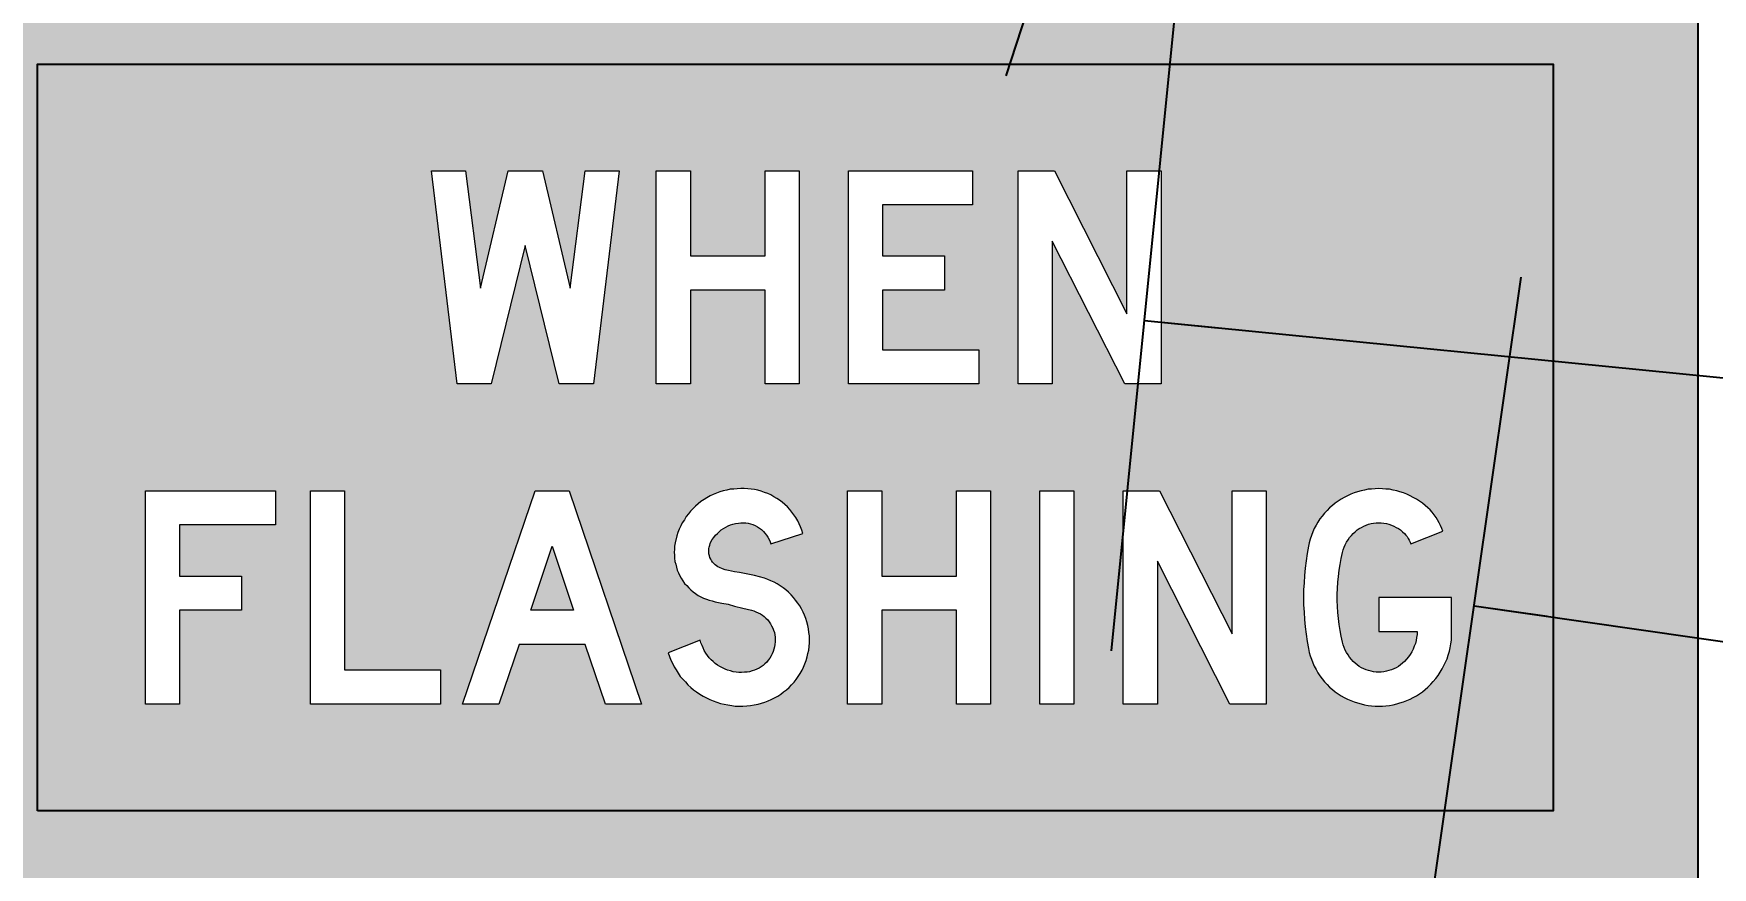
# Model space of a CAD drawing. Extents: x 0 to 1025, y -1312 to 297.
# Drawn here: x 217.8 to 286, y 148.9 to 182.8 of the extents above; entities that cross this region are included whole.
import ezdxf

# ---------------------------------------------------------------- set-up
doc = ezdxf.new("R2010")
doc.units = 0
doc.header["$LTSCALE"] = 6
doc.header["$MEASUREMENT"] = 0
doc.header["$PDSIZE"] = 1
doc.linetypes.add('CENTERX2', pattern=[101.6, 63.5, -12.7, 12.7, -12.7])
doc.layers.get('0').update_dxf_attribs({"linetype": 'CONTINUOUS'})
doc.layers.get('DEFPOINTS').update_dxf_attribs({"linetype": 'CONTINUOUS'})
for name, color, linetype in [('L25', 1, 'CONTINUOUS'), ('RED', 10, 'CONTINUOUS'), ('T25', 1, 'CONTINUOUS'), ('TBLK25', 1, 'CONTINUOUS')]:
    doc.layers.add(name, color=color, linetype=linetype)
doc.layers.add('yellow', color=7, linetype='CONTINUOUS', true_color=0xfcd900)
doc.styles.add('ISO', font='iso3098b.shx')
doc.dimstyles.new('SIGNSDIM', dxfattribs={"dimtxt": 2.5, "dimasz": 0.2, "dimexe": 1, "dimexo": 1.5, "dimgap": 1, "dimtad": 1, "dimtoh": 1, "dimdec": 4, "dimlfac": 15, "dimrnd": 1, "dimdsep": 46, "dimtxsty": 'ISO', "dimblk": 'SGNDIM', "dimcen": 2.5, "dimse2": 1, "dimadec": 0, "dimazin": 0, "dimtfac": 1, "dimtdec": 4, "dimtix": 1, "dimtmove": 0, "dimatfit": 3, "dimldrblk": 'SGNDIM', "dimfxl": 1, "dimtolj": 1, "dimtzin": 0, "dimarcsym": 0})

# ---------------------------------------------------------------- blocks, each defined once
blk = doc.blocks.new('SGNDIM')
for p, q in [((0, 4.5), (0, -4.5)), ((0, 0), (-1, 0))]:
    blk.add_line(p, q)
blk = doc.blocks.new('*D26')
at = {"layer": 'DEFPOINTS', "color": 0, "transparency": 16777216}
for p in [(282.647, 181.175), (202.722, 135.553), (211.87, 135.553)]:
    blk.add_point(p, dxfattribs=at)
at = {"layer": 'T25', "color": 0, "lineweight": -2, "transparency": 16777216}
for p, q in [((202.722, 180.975), (202.722, 135.753)), ((210.37, 135.553), (201.722, 135.553))]:
    blk.add_line(p, q, dxfattribs=at)
at = {"layer": 'T25', "color": 0, "lineweight": -2, "transparency": 16777216, "xscale": 0.2, "yscale": 0.2, "zscale": 0.2}
for p, rotation in [((202.722, 181.175), 90), ((202.722, 135.553), 270)]:
    blk.add_blockref('SGNDIM', p, dxfattribs=dict(at, rotation=rotation))
at = {"layer": 'T25', "color": 0, "transparency": 16777216, "insert": (200.472, 158.364), "char_height": 2.5, "attachment_point": 5, "rotation": 90, "style": 'ISO'}
blk.add_mtext('\\A1;684', dxfattribs=at)
blk = doc.blocks.new('*D27')
at = {"layer": 'DEFPOINTS', "color": 0, "transparency": 16777216}
for p in [(249.227, 202.85), (202.722, 181.175), (249.227, 181.175)]:
    blk.add_point(p, dxfattribs=at)
at = {"layer": 'T25', "color": 0, "lineweight": -2, "transparency": 16777216}
blk.add_line((202.722, 202.65), (202.722, 181.375), dxfattribs=at)
at = {"layer": 'T25', "color": 0, "lineweight": -2, "transparency": 16777216, "xscale": 0.2, "yscale": 0.2, "zscale": 0.2}
for p, rotation in [((202.722, 202.85), 90), ((202.722, 181.175), 270)]:
    blk.add_blockref('SGNDIM', p, dxfattribs=dict(at, rotation=rotation))
at = {"layer": 'T25', "color": 0, "transparency": 16777216, "insert": (200.472, 192.013), "char_height": 2.5, "attachment_point": 5, "rotation": 90, "style": 'ISO'}
blk.add_mtext('\\A1;325', dxfattribs=at)
blk = doc.blocks.new('*D68')
at = {"layer": 'DEFPOINTS', "color": 0, "transparency": 16777216}
for p in [(222.706, 153.157), (274.735, 153.157), (274.735, 125.685)]:
    blk.add_point(p, dxfattribs=at)
at = {"layer": 'T25', "color": 0, "lineweight": -2, "transparency": 16777216}
blk.add_line((222.906, 125.685), (274.535, 125.685), dxfattribs=at)
at = {"layer": 'T25', "color": 0, "lineweight": -2, "transparency": 16777216, "xscale": 0.2, "yscale": 0.2, "zscale": 0.2, "rotation": 180}
blk.add_blockref('SGNDIM', (222.706, 125.685), dxfattribs=at)
at = {"layer": 'T25', "color": 0, "lineweight": -2, "transparency": 16777216, "xscale": 0.2, "yscale": 0.2, "zscale": 0.2}
blk.add_blockref('SGNDIM', (274.735, 125.685), dxfattribs=at)
at = {"layer": 'T25', "color": 0, "transparency": 16777216, "insert": (248.721, 127.935), "char_height": 2.5, "attachment_point": 5, "style": 'ISO'}
blk.add_mtext('\\A1;780', dxfattribs=at)

msp = doc.modelspace()

# ---------------------------------------------------------------- hatches: boundary and pattern name
at = {"layer": 'RED'}
h = msp.add_hatch(color=256, dxfattribs=at)
h.paths.add_polyline_path([(217.9394828, 151.2020541), (217.9394828, 181.5625992), (279.5015666, 181.5625992), (279.5015666, 151.2020541)])
h.paths.add_polyline_path([(257.7718481, 177.2253989), (259.2472738, 177.2253989), (262.1877348, 171.4172092), (262.1877348, 177.2253989), (263.5800379, 177.2253989), (263.5800379, 168.5598707), (262.1046122, 168.5598707), (259.1537609, 174.3680605), (259.1537609, 168.5598707), (257.7718481, 168.5598707)], flags=16)
h.paths.add_polyline_path([(250.8830649, 177.2253989), (255.9119806, 177.2253989), (255.9119806, 175.8434862), (252.2649777, 175.8434862), (252.2649777, 173.7654218), (254.7794355, 173.7654218), (254.7794355, 172.3731187), (252.2649777, 172.3731187), (252.2649777, 169.9417835), (256.1717386, 169.9417835), (256.1717386, 168.5598707), (250.8830649, 168.5598707)], flags=16)
h.paths.add_polyline_path([(243.0695431, 177.2253989), (244.4618462, 177.2253989), (244.4618462, 173.7654218), (247.4958201, 173.7654218), (247.4958201, 177.2253989), (248.8777329, 177.2253989), (248.8777329, 168.5598707), (247.4958201, 168.5598707), (247.4958201, 172.3731187), (244.4618462, 172.3731187), (244.4618462, 168.5598707), (243.0695431, 168.5598707)], flags=16)
h.paths.add_polyline_path([(233.9364504, 177.2253989), (235.3183632, 177.2253989), (235.9313922, 172.4562413), (237.0535469, 177.2253989), (238.44585, 177.2253989), (239.5680047, 172.4562413), (240.1810337, 177.2253989), (241.5629465, 177.2253989), (240.5239143, 168.5598707), (239.1316112, 168.5598707), (237.7496984, 174.191425), (236.3573953, 168.5598707), (234.9754826, 168.5598707)], flags=16)
h.paths.add_polyline_path([(262.0422703, 164.2167163), (263.517696, 164.2167163), (266.4685473, 158.4085265), (266.4685473, 164.2167163), (267.8504601, 164.2167163), (267.8504601, 155.5407978), (266.3750344, 155.5407978), (263.4345734, 161.3593779), (263.4345734, 155.5407978), (262.0422703, 155.5407978)], flags=16)
h.paths.add_polyline_path([(258.6550255, 164.2167163), (260.0369382, 164.2167163), (260.0369382, 155.5407978), (258.6550255, 155.5407978)], flags=16)
h.paths.add_polyline_path([(250.8415036, 164.2167163), (252.2338067, 164.2167163), (252.2338067, 160.7463489), (255.2677806, 160.7463489), (255.2677806, 164.2167163), (256.6496934, 164.2167163), (256.6496934, 155.5407978), (255.2677806, 155.5407978), (255.2677806, 159.3644361), (252.2338067, 159.3644361), (252.2338067, 155.5407978), (250.8415036, 155.5407978)], flags=16)
h.paths.add_polyline_path([(246.5087395, 164.3102292), (246.363275, 164.2998389), (246.2178105, 164.2894485), (246.072346, 164.2790582), (245.9372718, 164.2478873), (245.7918073, 164.2167163), (245.6567332, 164.175155), (245.521659, 164.1232034), (245.3865848, 164.0712518), (245.2619009, 164.0089099), (245.1268268, 163.9361776), (245.0125332, 163.8634454), (244.8878494, 163.7803228), (244.7735558, 163.6868099), (244.6696526, 163.593297), (244.5657494, 163.4997841), (244.4618462, 163.3854906), (244.3787236, 163.2815874), (244.2852107, 163.1672938), (244.2124785, 163.04261), (244.1293559, 162.9179261), (244.067014, 162.7932422), (244.004672, 162.6581681), (243.9527204, 162.5230939), (243.9111591, 162.3880197), (243.8384269, 162.107481), (243.8176462, 161.9620165), (243.8072559, 161.8373327), (243.7968656, 161.7230391), (243.8072559, 161.5983553), (243.8176462, 161.4736714), (243.8280366, 161.3489875), (243.8592075, 161.234694), (243.8903785, 161.1100101), (243.9215495, 160.9957166), (243.9735011, 160.8814231), (244.0254527, 160.7671295), (244.0877946, 160.6632263), (244.1501365, 160.5593231), (244.2228688, 160.4554199), (244.3059914, 160.361907), (244.3891139, 160.2683941), (244.4722365, 160.1852715), (244.5657494, 160.1125393), (244.6696526, 160.039807), (244.7735558, 159.9670748), (244.877459, 159.9047328), (244.9917526, 159.8527812), (245.1060461, 159.8112199), (245.2203397, 159.7696587), (245.3450235, 159.7384877), (245.4697074, 159.7073167), (245.7294654, 159.6553651), (245.9892235, 159.6034135), (246.2489815, 159.5306813), (246.5918621, 159.4475587), (246.945133, 159.3644361), (247.0386459, 159.3332651), (247.1217685, 159.3020942), (247.2152814, 159.2605329), (247.298404, 159.2189716), (247.3815265, 159.16702), (247.4542588, 159.1046781), (247.5269911, 159.0423361), (247.5997233, 158.9696039), (247.6516749, 158.8968716), (247.7140168, 158.8137491), (247.7555781, 158.7306265), (247.8075297, 158.6371136), (247.8387007, 158.553991), (247.8698717, 158.4604781), (247.8906523, 158.3565749), (247.9010426, 158.263062), (247.9010426, 158.1695491), (247.9010426, 158.0760362), (247.8906523, 157.972133), (247.880262, 157.8786201), (247.849091, 157.7747169), (247.8179201, 157.681204), (247.7763588, 157.5876911), (247.7347975, 157.5045685), (247.6828459, 157.4110557), (247.6205039, 157.3279331), (247.558162, 157.2552008), (247.4854298, 157.1824686), (247.4126975, 157.1201266), (247.3295749, 157.0577847), (247.2464524, 157.0058331), (247.1529395, 156.9642718), (247.0594266, 156.9227105), (246.9659137, 156.8915396), (246.8620105, 156.8603686), (246.7684976, 156.8499783), (246.654204, 156.839588), (246.5399105, 156.8291976), (246.425617, 156.8291976), (246.3113234, 156.8499783), (246.1970299, 156.8603686), (246.0827364, 156.8915396), (245.9684428, 156.9227105), (245.8645396, 156.9642718), (245.7606364, 157.0162234), (245.6567332, 157.068175), (245.5632203, 157.130517), (245.4697074, 157.1928589), (245.3865848, 157.2759815), (245.3034622, 157.3487137), (245.2203397, 157.4318363), (245.1476074, 157.5253492), (245.0852655, 157.6188621), (245.0229235, 157.7227653), (244.9709719, 157.8266685), (244.9294107, 157.9305717), (244.8878494, 158.0344749), (244.8566784, 158.1487685), (243.5578882, 157.6292524), (243.6098398, 157.4837879), (243.6617914, 157.3383234), (243.7241333, 157.2032492), (243.7968656, 157.0577847), (243.8799882, 156.9331009), (243.9631107, 156.7980267), (244.0462333, 156.6733428), (244.1501365, 156.5590493), (244.2540398, 156.4447557), (244.357943, 156.3304622), (244.4722365, 156.226559), (244.58653, 156.1226558), (244.7112139, 156.0395332), (244.8358978, 155.9460203), (244.9709719, 155.8732881), (245.1060461, 155.8005558), (245.2411203, 155.7278236), (245.3865848, 155.6758719), (245.5320493, 155.6239203), (245.6775138, 155.5719687), (245.8229783, 155.5407978), (245.9788331, 155.5096268), (246.134688, 155.4888462), (246.2801525, 155.4680655), (246.4360073, 155.4680655), (246.5918621, 155.4680655), (246.7477169, 155.4784558), (246.8931814, 155.4888462), (247.0490363, 155.5096268), (247.2048911, 155.5407978), (247.3399653, 155.5823591), (247.4854298, 155.6239203), (247.6205039, 155.6758719), (247.7451878, 155.7278236), (247.880262, 155.8005558), (248.0049458, 155.8732881), (248.1296297, 155.9460203), (248.2439232, 156.0395332), (248.3582168, 156.1226558), (248.4725103, 156.226559), (248.5660232, 156.3304622), (248.6699264, 156.4343654), (248.753049, 156.548659), (248.8361716, 156.6629525), (248.9192941, 156.7876364), (248.9920264, 156.9227105), (249.0543683, 157.0473944), (249.1063199, 157.1824686), (249.1582715, 157.3175428), (249.1998328, 157.4630073), (249.2310038, 157.5980814), (249.2621748, 157.7435459), (249.2829554, 157.8890104), (249.2933457, 158.0344749), (249.2933457, 158.1695491), (249.2933457, 158.3150136), (249.2725651, 158.4604781), (249.2517844, 158.6059426), (249.2310038, 158.7410168), (249.1894425, 158.8864813), (249.1478812, 159.0215555), (249.0959296, 159.1566297), (249.0335877, 159.2813135), (248.9712458, 159.4163877), (248.8985135, 159.5410716), (248.8257813, 159.6553651), (248.7322684, 159.7696587), (248.6491458, 159.8839522), (248.5452426, 159.9878554), (248.4413394, 160.0917586), (248.3374361, 160.1852715), (248.2231426, 160.2683941), (248.1088491, 160.3515167), (247.9841652, 160.4346392), (247.8594813, 160.4969812), (247.7244072, 160.5593231), (247.5997233, 160.6112747), (247.4646491, 160.6632263), (247.267233, 160.7255682), (247.0594266, 160.7775198), (246.8620105, 160.8190811), (246.654204, 160.8606424), (246.4567879, 160.8918134), (246.2489815, 160.9229844), (246.1242976, 160.943765), (245.9996138, 160.974936), (245.8749299, 161.0061069), (245.7606364, 161.0476682), (245.6359525, 161.0996198), (245.5736106, 161.1307908), (245.5112687, 161.1723521), (245.4593171, 161.2139134), (245.4073654, 161.265865), (245.3554138, 161.3178166), (245.3138526, 161.3801585), (245.2826816, 161.4425004), (245.2515106, 161.5048424), (245.23073, 161.5775746), (245.2099493, 161.6503069), (245.2099493, 161.7230391), (245.199559, 161.7957714), (245.2099493, 161.8685036), (245.2203397, 161.9308455), (245.2411203, 162.0035778), (245.2619009, 162.07631), (245.2930719, 162.138652), (245.3450235, 162.2321649), (245.4073654, 162.3152874), (245.4800977, 162.4088003), (245.5528299, 162.4815326), (245.6255622, 162.5542648), (245.7086848, 162.6269971), (245.8021977, 162.689339), (245.8957106, 162.7412906), (245.9892235, 162.7932422), (246.0827364, 162.8348035), (246.1866396, 162.8659745), (246.2905428, 162.8867551), (246.4048363, 162.9075358), (246.5087395, 162.9179261), (246.6126428, 162.9179261), (246.7061556, 162.9179261), (246.8100589, 162.8971455), (246.9035718, 162.8763648), (246.9970847, 162.8451938), (247.0905975, 162.8036326), (247.1841104, 162.751681), (247.267233, 162.6997293), (247.3503556, 162.6373874), (247.4230878, 162.5646552), (247.4854298, 162.4919229), (247.5477717, 162.4191907), (247.5997233, 162.3256778), (247.6516749, 162.2425552), (247.6932362, 162.1490423), (247.7244072, 162.0555294), (249.0231974, 162.4815326), (248.9816361, 162.6166068), (248.9296845, 162.751681), (248.8777329, 162.8763648), (248.8153909, 163.0010487), (248.7426587, 163.1257325), (248.6595361, 163.2400261), (248.5764135, 163.3543196), (248.493291, 163.4582228), (248.3997781, 163.562126), (248.2958748, 163.6556389), (248.1919716, 163.7491518), (248.0776781, 163.8322744), (247.9633846, 163.9050066), (247.849091, 163.9777389), (247.7244072, 164.0504711), (247.5997233, 164.1024228), (247.4646491, 164.1543744), (247.3295749, 164.206326), (247.1945008, 164.2374969), (247.0594266, 164.2686679), (246.9243524, 164.2894485), (246.7892782, 164.2998389), (246.6438137, 164.3102292)], flags=16)
h.paths.add_polyline_path([(235.2040696, 155.5407978), (238.1445307, 164.2167163), (239.5368337, 164.2167163), (242.4772948, 155.5407978), (241.0122594, 155.5407978), (240.1810337, 157.972133), (237.5003307, 157.972133), (236.669105, 155.5407978)], flags=16)
h.paths.add_polyline_path([(239.7030789, 159.3644361), (237.9782855, 159.3644361), (238.8406822, 161.9620165)], flags=0)
h.paths.add_polyline_path([(229.0218283, 164.2167163), (230.4037411, 164.2167163), (230.4037411, 156.9331009), (234.310502, 156.9331009), (234.310502, 155.5407978), (229.0218283, 155.5407978)], flags=16)
h.paths.add_polyline_path([(222.3200709, 164.2167163), (227.5983542, 164.2167163), (227.5983542, 162.8348035), (223.7019836, 162.8348035), (223.7019836, 160.7463489), (226.2164415, 160.7463489), (226.2164415, 159.3644361), (223.7019836, 159.3644361), (223.7019836, 155.5407978), (222.3200709, 155.5407978)], flags=16)
h.paths.add_polyline_path([(273.7209918, 162.0555294), (275.0301723, 162.5750455), (274.9782207, 162.689339), (274.9366594, 162.8036326), (274.8743175, 162.9179261), (274.8119755, 163.0322196), (274.7496336, 163.1361228), (274.6769014, 163.2400261), (274.5937788, 163.3439293), (274.5106562, 163.4374422), (274.4171433, 163.5205647), (274.3132401, 163.624468), (274.1989466, 163.7179809), (274.0742627, 163.8011034), (273.9495789, 163.8738357), (273.824895, 163.9465679), (273.7002111, 164.0193002), (273.565137, 164.0816421), (273.4300628, 164.1335937), (273.2845983, 164.175155), (273.1495241, 164.2167163), (273.0040596, 164.2478873), (272.8585951, 164.2790582), (272.7131306, 164.2894485), (272.5676661, 164.2998389), (272.4222016, 164.3102292), (272.2767371, 164.2998389), (272.1312726, 164.2894485), (271.9858081, 164.2790582), (271.8403436, 164.2478873), (271.7052694, 164.2167163), (271.5598049, 164.175155), (271.4247307, 164.1335937), (271.2896565, 164.0816421), (271.1545823, 164.0193002), (271.0195082, 163.9465679), (270.8948243, 163.8738357), (270.7701404, 163.8011034), (270.6558469, 163.7179809), (270.5415534, 163.624468), (270.4272598, 163.5205647), (270.3233566, 163.4166615), (270.2194534, 163.3127583), (270.1259405, 163.1880745), (270.0324276, 163.0737809), (269.949305, 162.9387067), (269.8765728, 162.8140229), (269.8038405, 162.6789487), (269.7414986, 162.5438745), (269.689547, 162.39841), (269.6375954, 162.2529455), (269.5960341, 162.107481), (269.5648631, 161.9620165), (269.5129115, 161.6710875), (269.4713502, 161.3697682), (269.429789, 161.0788392), (269.398618, 160.7775198), (269.3882277, 160.4762005), (269.367447, 160.1852715), (269.367447, 159.8839522), (269.367447, 159.5826329), (269.3882277, 159.2813135), (269.398618, 158.9903845), (269.429789, 158.6890652), (269.4713502, 158.3877459), (269.5129115, 158.0968169), (269.5648631, 157.8058879), (269.5960341, 157.650033), (269.6375954, 157.5045685), (269.689547, 157.3694944), (269.7414986, 157.2240299), (269.8038405, 157.0889557), (269.8765728, 156.9538815), (269.949305, 156.8188073), (270.0324276, 156.6941235), (270.1259405, 156.5694396), (270.2194534, 156.4551461), (270.3233566, 156.3408525), (270.4272598, 156.2369493), (270.5415534, 156.1434364), (270.6558469, 156.0499235), (270.7701404, 155.966801), (270.8948243, 155.8836784), (271.0195082, 155.8109461), (271.1545823, 155.7486042), (271.2896565, 155.6862623), (271.4247307, 155.6343107), (271.5598049, 155.5927494), (271.7052694, 155.5511881), (271.8403436, 155.5200171), (271.9858081, 155.4888462), (272.1312726, 155.4784558), (272.2767371, 155.4576752), (272.4222016, 155.4576752), (272.5676661, 155.4576752), (272.7131306, 155.4784558), (272.8585951, 155.4888462), (273.0040596, 155.5200171), (273.1495241, 155.5511881), (273.2845983, 155.5927494), (273.4300628, 155.6343107), (273.565137, 155.6862623), (273.7002111, 155.7486042), (273.824895, 155.8109461), (273.9495789, 155.8836784), (274.0742627, 155.966801), (274.1989466, 156.0499235), (274.3132401, 156.1434364), (274.4171433, 156.2369493), (274.5314369, 156.3512429), (274.6353401, 156.4655364), (274.7392433, 156.5798299), (274.8327562, 156.7045138), (274.9158788, 156.839588), (274.9990013, 156.9746621), (275.0717336, 157.1097363), (275.1340755, 157.2448105), (275.1964174, 157.390275), (275.2483691, 157.5357395), (275.2899303, 157.6915943), (275.3211013, 157.8370588), (275.3522723, 157.9929137), (275.3730529, 158.1487685), (275.3730529, 159.8839522), (272.4222016, 159.8839522), (272.4222016, 158.4916491), (273.9807498, 158.4916491), (273.9807498, 158.3773556), (273.9599692, 158.2526717), (273.9391885, 158.1279878), (273.9080176, 158.0136943), (273.8664563, 157.8994008), (273.8145047, 157.7851072), (273.7625531, 157.6708137), (273.7002111, 157.5669105), (273.6274789, 157.4630073), (273.5443563, 157.3694944), (273.4612337, 157.2759815), (273.3885015, 157.2136395), (273.3053789, 157.1409073), (273.2222563, 157.0785654), (273.1287434, 157.0266138), (273.0352306, 156.9850525), (272.9417177, 156.9434912), (272.8378144, 156.9123202), (272.7339112, 156.8811493), (272.630008, 156.8603686), (272.5261048, 156.8499783), (272.4222016, 156.8499783), (272.3182984, 156.8499783), (272.2143951, 156.8603686), (272.1104919, 156.8811493), (272.0065887, 156.9123202), (271.9130758, 156.9434912), (271.8091726, 156.9850525), (271.7156597, 157.0266138), (271.6325371, 157.0785654), (271.5390242, 157.1409073), (271.466292, 157.2136395), (271.3831694, 157.2759815), (271.3104372, 157.359104), (271.2377049, 157.4526169), (271.175363, 157.5461298), (271.1130211, 157.6396427), (271.0610695, 157.7435459), (271.0195082, 157.8474492), (270.9779469, 157.9513524), (270.9467759, 158.0656459), (270.8948243, 158.3046233), (270.853263, 158.5436007), (270.8117017, 158.7825781), (270.7805308, 159.0215555), (270.7597501, 159.2709232), (270.7493598, 159.5202909), (270.7389695, 159.7592683), (270.7389695, 160.0086361), (270.7493598, 160.2476134), (270.7597501, 160.4969812), (270.7805308, 160.7359586), (270.8117017, 160.9853263), (270.853263, 161.2243037), (270.8948243, 161.4632811), (270.9467759, 161.7022585), (270.9779469, 161.816552), (271.0195082, 161.9204552), (271.0610695, 162.0243584), (271.1130211, 162.1282617), (271.175363, 162.2217745), (271.2377049, 162.3152874), (271.3104372, 162.39841), (271.3831694, 162.4815326), (271.466292, 162.5542648), (271.5390242, 162.6269971), (271.6325371, 162.6789487), (271.7156597, 162.7309003), (271.8091726, 162.7828519), (271.9130758, 162.8244132), (272.0065887, 162.8555842), (272.1104919, 162.8867551), (272.2143951, 162.9075358), (272.3182984, 162.9179261), (272.4222016, 162.9179261), (272.5261048, 162.9179261), (272.630008, 162.9075358), (272.7339112, 162.8867551), (272.8378144, 162.8555842), (272.9417177, 162.8244132), (273.0352306, 162.7828519), (273.1287434, 162.7309003), (273.2222563, 162.6789487), (273.3053789, 162.6269971), (273.3885015, 162.5542648), (273.4612337, 162.4815326), (273.5235757, 162.4191907), (273.5755273, 162.3568487), (273.6170886, 162.2841165), (273.6586499, 162.2113842), (273.7002111, 162.1282617)], flags=16)
at = {"layer": 'TBLK25', "linetype": 'CENTERX2'}
h = msp.add_hatch(color=256, dxfattribs=at)
h.paths.add_polyline_path([(223.6534986, 170.2256552), (223.5907744, 170.2256552)], flags=0)
edge = h.paths.add_edge_path(flags=16)
edge.add_line((222.9635319, 169.0966186), (222.9635319, 170.2256552))
edge.add_line((222.9635319, 170.2256552), (223.6534986, 170.2256552))
edge.add_line((223.9671199, 170.0374824), (223.6534986, 170.2256552))
edge.add_line((223.9671199, 170.0374824), (224.0298442, 169.6611369))
edge.add_line((224.0298442, 169.6611369), (223.9671199, 169.3475156))
edge.add_line((223.9671199, 169.3475156), (223.6534986, 169.0966186))
edge.add_line((223.6534986, 169.0966186), (222.9635319, 169.0966186))
h.paths.add_polyline_path([(223.5907744, 170.7901734), (223.6534986, 170.7901734)], flags=16)
edge = h.paths.add_edge_path()
edge.add_line((222.9635319, 166.7758212), (222.3990136, 166.7758212))
edge.add_line((222.3990136, 166.7758212), (222.3990136, 170.7901734))
edge.add_line((222.3990136, 170.7901734), (223.6534986, 170.7901734))
edge.add_line((223.9671199, 170.7274492), (223.6534986, 170.7901734))
edge.add_line((223.9671199, 170.7274492), (224.2807412, 170.6020007))
edge.add_line((224.2807412, 170.6020007), (224.4689139, 170.3511037))
edge.add_line((224.4689139, 170.3511037), (224.5943624, 169.9120339))
edge.add_line((224.5943624, 169.9120339), (224.5943624, 169.4729641))
edge.add_line((224.5943624, 169.4729641), (224.4689139, 169.0338944))
edge.add_line((224.4689139, 169.0338944), (224.2807412, 168.7829973))
edge.add_line((224.2807412, 168.7829973), (223.9671199, 168.5948246))
edge.add_line((223.9671199, 168.5948246), (223.6534986, 168.5321003))
edge.add_line((223.6534986, 168.5321003), (222.9635319, 168.5321003))
edge.add_line((222.9635319, 168.5321003), (222.9635319, 166.7758212))
at = {"layer": 'yellow'}
h = msp.add_hatch(color=256, dxfattribs=at)
edge = h.paths.add_edge_path()
edge.add_line((212.0547747, 142.2192892), (212.0547747, 248.8572815))
edge.add_arc((218.7214414, 248.8572815), 6.6666667, 90, 180, ccw=False)
edge.add_line((218.7214414, 255.5239482), (278.719608, 255.5239482))
edge.add_arc((278.719608, 248.8572815), 6.6666667, 0, 90, ccw=False)
edge.add_line((285.3862747, 248.8572815), (285.3862747, 142.2192892))
edge.add_arc((278.719608, 142.2192892), 6.6666667, 270, 360, ccw=False)
edge.add_line((278.719608, 135.5526226), (218.7214414, 135.5526226))
edge.add_arc((218.7214414, 142.2192892), 6.6666667, 180, 270, ccw=False)
edge = h.paths.add_edge_path(flags=16)
edge.add_arc((218.7461327, 248.9084877), 5.3333333, 90, 180)
edge.add_line((213.4127994, 248.9084877), (213.4127994, 233.5751544))
edge.add_arc((218.7461327, 233.5751544), 5.3333333, 180, 270)
edge.add_line((218.7461327, 228.241821), (234.7461327, 228.241821))
edge.add_arc((234.7461327, 233.5751544), 5.3333333, 270, 360)
edge.add_line((240.0794661, 233.5751544), (240.0794661, 248.9084877))
edge.add_arc((234.7461327, 248.9084877), 5.3333333, 0, 90)
edge.add_line((234.7461327, 254.241821), (218.7461327, 254.241821))
edge = h.paths.add_edge_path(flags=16)
edge.add_arc((262.7067687, 248.8325902), 5.3333333, 90, 180)
edge.add_line((257.3734353, 248.8325902), (257.3734353, 233.4992569))
edge.add_arc((262.7067687, 233.4992569), 5.3333333, 180, 270)
edge.add_line((262.7067687, 228.1659235), (278.7067687, 228.1659235))
edge.add_arc((278.7067687, 233.4992569), 5.3333333, 270, 360)
edge.add_line((284.040102, 233.4992569), (284.040102, 248.8325902))
edge.add_arc((278.7067687, 248.8325902), 5.3333333, 360, 450)
edge.add_line((278.7067687, 254.1659235), (262.7067687, 254.1659235))
edge = h.paths.add_edge_path(flags=16)
edge.add_arc((272.6286761, 209.5403322), 2.1066971, 315.000000009, 405.000000012)
edge.add_line((274.118336, 211.029992), (250.2101845, 234.9381435))
edge.add_arc((248.7205247, 233.4484837), 2.1066971, 44.999999965, 134.999999965)
edge.add_line((247.2308649, 234.9381435), (223.3227134, 211.0299921))
edge.add_arc((224.8123732, 209.5403323), 2.1066971, 134.999999965, 225.000000002)
edge.add_line((223.3227134, 208.0506725), (247.2308649, 184.142521))
edge.add_arc((248.7205247, 185.6321808), 2.1066971, 224.999999972, 315.000000002)
edge.add_line((250.2101845, 184.142521), (274.118336, 208.0506724))
h.paths.add_polyline_path([(217.9394828, 151.2020541), (217.9394828, 181.5625992), (279.5015666, 181.5625992), (279.5015666, 151.2020541)], flags=16)
h.paths.add_polyline_path([(241.1168936, 146.8887467), (241.1168936, 145.8217251), (242.6467198, 145.8217251), (242.6467198, 140.2337883), (243.7094563, 140.2337883), (243.7094563, 145.8217251), (245.2392825, 145.8217251), (245.2392825, 146.8887467)], flags=16)
h.paths.add_polyline_path([(235.7303625, 146.8887467), (236.8616626, 146.8887467), (237.8601206, 144.823267), (238.8585786, 146.8887467), (239.9855935, 146.8887467), (238.3914888, 143.691967), (240.1227208, 140.2337883), (238.9914207, 140.2337883), (237.8601206, 142.5649521), (236.7288205, 140.2337883), (235.5975204, 140.2337883), (237.3287524, 143.691967)], flags=16)
h.paths.add_polyline_path([(230.2666973, 146.8887467), (234.1234021, 146.8887467), (234.1234021, 145.8217251), (231.333719, 145.8217251), (231.333719, 144.2276204), (233.2620714, 144.2276204), (233.2620714, 143.1605987), (231.333719, 143.1605987), (231.333719, 141.30081), (234.3248078, 141.30081), (234.3248078, 140.2337883), (230.2666973, 140.2337883)], flags=16)
h.paths.add_polyline_path([(223.5131787, 146.8887467), (224.6401935, 146.8887467), (226.9027937, 142.4278248), (226.9027937, 146.8887467), (227.9655301, 146.8887467), (227.9655301, 140.2337883), (226.83423, 140.2337883), (224.5759151, 144.690425), (224.5759151, 140.2337883), (223.5131787, 140.2337883)], flags=16)
h.paths.add_polyline_path([(263.344369, 140.2337883), (264.3556827, 140.2337883), (264.3556827, 141.4036554), (264.887051, 142.0978623), (265.6326806, 140.2337883), (266.8025477, 140.2337883), (265.6326806, 142.8949146), (266.8025477, 144.2276204), (265.4227044, 144.2276204), (264.3556827, 143.0020453), (264.3556827, 145.5560409), (263.344369, 145.1832262)], flags=16)
h.paths.add_polyline_path([(272.9604197, 142.5778078), (272.9604197, 140.2337883), (273.9717334, 140.2337883), (273.9717334, 142.7877839), (273.9674482, 142.8392067), (273.9674482, 142.8863442), (273.963163, 142.9334817), (273.9588778, 142.9806192), (273.9503073, 143.0277567), (273.9417368, 143.0748942), (273.9331664, 143.1220317), (273.9203107, 143.1691692), (273.907455, 143.2163067), (273.8945993, 143.2634442), (273.8774584, 143.3062965), (273.8603175, 143.353434), (273.8431766, 143.3962862), (273.8217505, 143.4391385), (273.8003243, 143.4819908), (273.774613, 143.5248431), (273.7531868, 143.5676954), (273.7274755, 143.6105476), (273.6974789, 143.6491147), (273.6717675, 143.6876817), (273.6417709, 143.7262488), (273.6074891, 143.7605306), (273.5774925, 143.7990976), (273.5432107, 143.8333795), (273.5089289, 143.8676613), (273.474647, 143.8976579), (273.43608, 143.9319397), (273.4017982, 143.9619363), (273.3632311, 143.9876477), (273.3203788, 144.0176442), (273.2818118, 144.0433556), (273.2432447, 144.069067), (273.2003925, 144.0904931), (273.1575402, 144.1162045), (273.1146879, 144.1376306), (273.0675504, 144.1547715), (273.0246981, 144.1719124), (272.9775606, 144.1890534), (272.9347084, 144.2061943), (272.8875709, 144.2190499), (272.8404334, 144.2319056), (272.7932959, 144.2404761), (272.7461583, 144.2490465), (272.6990208, 144.257617), (272.6518833, 144.2661874), (272.6047458, 144.2704727), (272.5533231, 144.2704727), (272.5061856, 144.2704727), (272.4590481, 144.2704727), (272.4119106, 144.2704727), (272.3647731, 144.2661874), (272.3133504, 144.2619022), (272.2662129, 144.2533318), (272.2190754, 144.2490465), (272.1719379, 144.2361909), (272.1248003, 144.2276204), (272.0776628, 144.2147647), (272.0348106, 144.1976238), (271.9876731, 144.1847681), (271.9448208, 144.1676272), (271.8976833, 144.1462011), (271.854831, 144.1290602), (271.8119787, 144.107634), (271.7691265, 144.0819227), (271.7262742, 144.0604965), (271.6877071, 144.0347852), (271.6491401, 144.0047886), (271.6062878, 143.9790772), (271.572006, 143.9490806), (271.5334389, 143.919084), (271.4948719, 143.8848022), (271.4605901, 143.8548056), (271.4263083, 143.8205238), (271.3963117, 143.7819567), (271.3620298, 143.7476749), (271.327748, 143.786242), (271.2934662, 143.8205238), (271.2548991, 143.8548056), (271.2206173, 143.8890874), (271.1777651, 143.919084), (271.139198, 143.9533658), (271.100631, 143.9833624), (271.0577787, 144.0090738), (271.0149264, 144.0390704), (270.9720741, 144.0647818), (270.9249366, 144.0904931), (270.8820843, 144.1119193), (270.8349468, 144.1333454), (270.7878093, 144.1547715), (270.7406718, 144.1719124), (270.6935343, 144.1890534), (270.6463968, 144.2061943), (270.5992593, 144.2190499), (270.5478366, 144.2319056), (270.5006991, 144.2447613), (270.4492764, 144.2533318), (270.4021389, 144.2619022), (270.3507161, 144.2661874), (270.2992934, 144.2704727), (270.2478707, 144.2747579), (270.2007332, 144.2790431), (270.1493104, 144.2790431), (270.0978877, 144.2747579), (270.046465, 144.2704727), (269.9950422, 144.2661874), (269.9479047, 144.2619022), (269.896482, 144.2533318), (269.8450593, 144.2447613), (269.7979218, 144.2319056), (269.746499, 144.2190499), (269.6993615, 144.2061943), (269.652224, 144.1890534), (269.6050865, 144.1719124), (269.557949, 144.1547715), (269.5108115, 144.1333454), (269.463674, 144.1119193), (269.4208217, 144.0904931), (269.3736842, 144.0647818), (269.330832, 144.0390704), (269.2879797, 144.013359), (269.2879797, 144.2276204), (268.276666, 144.2276204), (268.276666, 140.2337883), (269.2879797, 140.2337883), (269.2879797, 142.6292305), (269.2879797, 142.6635123), (269.2922649, 142.6935089), (269.2965501, 142.7277907), (269.3008354, 142.7577873), (269.3094058, 142.7920692), (269.3179763, 142.8220658), (269.3265467, 142.8520623), (269.3394024, 142.8820589), (269.3522581, 142.9120555), (269.369399, 142.9420521), (269.3865399, 142.9677635), (269.4036808, 142.9934749), (269.4208217, 143.0234714), (269.4422479, 143.0448976), (269.463674, 143.070609), (269.4851002, 143.0920351), (269.5108115, 143.1134612), (269.5365229, 143.1348874), (269.5622343, 143.1563135), (269.5879456, 143.1734544), (269.6179422, 143.1905953), (269.6436536, 143.203451), (269.6736502, 143.2163067), (269.7036468, 143.2291624), (269.7336434, 143.2377328), (269.7679252, 143.2505885), (269.7979218, 143.2548737), (269.8322036, 143.259159), (269.8622002, 143.2634442), (269.896482, 143.2677294), (269.9264786, 143.2677294), (269.9607604, 143.2677294), (269.9950422, 143.2634442), (270.0250388, 143.2634442), (270.0593207, 143.2548737), (270.0893172, 143.2505885), (270.1235991, 143.2420181), (270.1535957, 143.2291624), (270.1835923, 143.2205919), (270.2135888, 143.2077362), (270.2435854, 143.1905953), (270.273582, 143.1777396), (270.3035786, 143.1605987), (270.32929, 143.1391726), (270.3550014, 143.1220317), (270.3807127, 143.1006055), (270.4064241, 143.0791794), (270.4278502, 143.053468), (270.4492764, 143.0320419), (270.4707025, 143.0063305), (270.4921286, 142.9806192), (270.5092695, 142.9506226), (270.5264105, 142.9249112), (270.5435514, 142.8949146), (270.5564071, 142.864918), (270.5692627, 142.8349214), (270.5821184, 142.8049248), (270.5906889, 142.770643), (270.5992593, 142.7406464), (270.6078298, 142.7063646), (270.612115, 142.676368), (270.6164002, 142.6420862), (270.6164002, 142.6078044), (270.6206855, 142.5778078), (270.6206855, 140.2337883), (271.6277139, 140.2337883), (271.6277139, 142.6292305), (271.6319992, 142.6635123), (271.6319992, 142.6935089), (271.6362844, 142.7277907), (271.6405696, 142.7577873), (271.6491401, 142.7920692), (271.6577105, 142.8220658), (271.666281, 142.8520623), (271.6791367, 142.8820589), (271.6919924, 142.9120555), (271.7091333, 142.9420521), (271.7262742, 142.9677635), (271.7434151, 142.9934749), (271.760556, 143.0234714), (271.7819821, 143.0448976), (271.8034083, 143.070609), (271.8248344, 143.0920351), (271.8505458, 143.1134612), (271.8762571, 143.1348874), (271.9019685, 143.1563135), (271.9276799, 143.1734544), (271.9576765, 143.1905953), (271.9876731, 143.203451), (272.0133844, 143.2163067), (272.043381, 143.2291624), (272.0776628, 143.2377328), (272.1076594, 143.2505885), (272.137656, 143.2548737), (272.1719379, 143.259159), (272.2019344, 143.2634442), (272.2362163, 143.2677294), (272.2662129, 143.2677294), (272.3004947, 143.2677294), (272.3347765, 143.2634442), (272.3647731, 143.2634442), (272.3990549, 143.2548737), (272.4290515, 143.2505885), (272.4633333, 143.2420181), (272.4933299, 143.2291624), (272.5233265, 143.2205919), (272.5576083, 143.2077362), (272.5833197, 143.1905953), (272.6133163, 143.1777396), (272.6433129, 143.1605987), (272.6690243, 143.1391726), (272.6947356, 143.1220317), (272.720447, 143.1006055), (272.7461583, 143.0791794), (272.7675845, 143.053468), (272.7932959, 143.0320419), (272.8104368, 143.0063305), (272.8318629, 142.9806192), (272.8490038, 142.9506226), (272.8661447, 142.9249112), (272.8832856, 142.8949146), (272.8961413, 142.864918), (272.908997, 142.8349214), (272.9218527, 142.8049248), (272.9304231, 142.770643), (272.9389936, 142.7406464), (272.947564, 142.7063646), (272.9518493, 142.676368), (272.9561345, 142.6420862), (272.9604197, 142.6078044)], flags=16)

# ---------------------------------------------------------------- linework, layer by layer
at = {"layer": 'L25'}
msp.add_lwpolyline([(212.0547747, 142.2192892), (212.0547747, 248.8572815, -0.4142135624), (218.7214414, 255.5239482), (278.719608, 255.5239482, -0.4142135624), (285.3862747, 248.8572815), (285.3862747, 142.2192892, -0.4142135624), (278.719608, 135.5526226), (218.7214414, 135.5526226, -0.4142135624)], format="xyb", close=True, dxfattribs=at)
at = {"layer": 'RED'}
msp.add_lwpolyline([(217.9394828, 151.2020541), (217.9394828, 181.5625992), (279.5015666, 181.5625992), (279.5015666, 151.2020541)], close=True, dxfattribs=at)
at = {"layer": 'RED', "lineweight": 0}
for points in [[(233.9364504, 177.2253989), (235.3183632, 177.2253989), (235.9313922, 172.4562413), (237.0535469, 177.2253989), (238.44585, 177.2253989), (239.5680047, 172.4562413), (240.1810337, 177.2253989), (241.5629465, 177.2253989), (240.5239143, 168.5598707), (239.1316112, 168.5598707), (237.7496984, 174.191425), (236.3573953, 168.5598707), (234.9754826, 168.5598707), (233.9364504, 177.2253989)], [(243.0695431, 177.2253989), (244.4618462, 177.2253989), (244.4618462, 173.7654218), (247.4958201, 173.7654218), (247.4958201, 177.2253989), (248.8777329, 177.2253989), (248.8777329, 168.5598707), (247.4958201, 168.5598707), (247.4958201, 172.3731187), (244.4618462, 172.3731187), (244.4618462, 168.5598707), (243.0695431, 168.5598707), (243.0695431, 177.2253989)], [(250.8830649, 177.2253989), (255.9119806, 177.2253989), (255.9119806, 175.8434862), (252.2649777, 175.8434862), (252.2649777, 173.7654218), (254.7794355, 173.7654218), (254.7794355, 172.3731187), (252.2649777, 172.3731187), (252.2649777, 169.9417835), (256.1717386, 169.9417835), (256.1717386, 168.5598707), (250.8830649, 168.5598707), (250.8830649, 177.2253989)], [(257.7718481, 177.2253989), (259.2472738, 177.2253989), (262.1877348, 171.4172092), (262.1877348, 177.2253989), (263.5800379, 177.2253989), (263.5800379, 168.5598707), (262.1046122, 168.5598707), (259.1537609, 174.3680605), (259.1537609, 168.5598707), (257.7718481, 168.5598707), (257.7718481, 177.2253989)], [(222.3200709, 164.2167163), (227.5983542, 164.2167163), (227.5983542, 162.8348035), (223.7019836, 162.8348035), (223.7019836, 160.7463489), (226.2164415, 160.7463489), (226.2164415, 159.3644361), (223.7019836, 159.3644361), (223.7019836, 155.5407978), (222.3200709, 155.5407978), (222.3200709, 164.2167163)], [(229.0218283, 164.2167163), (230.4037411, 164.2167163), (230.4037411, 156.9331009), (234.310502, 156.9331009), (234.310502, 155.5407978), (229.0218283, 155.5407978), (229.0218283, 164.2167163)], [(235.2040696, 155.5407978), (238.1445307, 164.2167163), (239.5368337, 164.2167163), (242.4772948, 155.5407978), (241.0122594, 155.5407978), (240.1810337, 157.972133), (237.5003307, 157.972133), (236.669105, 155.5407978), (235.2040696, 155.5407978)], [(246.5087395, 164.3102292), (246.363275, 164.2998389), (246.2178105, 164.2894485), (246.072346, 164.2790582), (245.9372718, 164.2478873), (245.7918073, 164.2167163), (245.6567332, 164.175155), (245.521659, 164.1232034), (245.3865848, 164.0712518), (245.2619009, 164.0089099), (245.1268268, 163.9361776), (245.0125332, 163.8634454), (244.8878494, 163.7803228), (244.7735558, 163.6868099), (244.6696526, 163.593297), (244.5657494, 163.4997841), (244.4618462, 163.3854906), (244.3787236, 163.2815874), (244.2852107, 163.1672938), (244.2124785, 163.04261), (244.1293559, 162.9179261), (244.067014, 162.7932422), (244.004672, 162.6581681), (243.9527204, 162.5230939), (243.9111591, 162.3880197), (243.8384269, 162.107481), (243.8176462, 161.9620165), (243.8072559, 161.8373327), (243.7968656, 161.7230391), (243.8072559, 161.5983553), (243.8176462, 161.4736714), (243.8280366, 161.3489875), (243.8592075, 161.234694), (243.8903785, 161.1100101), (243.9215495, 160.9957166), (243.9735011, 160.8814231), (244.0254527, 160.7671295), (244.0877946, 160.6632263), (244.1501365, 160.5593231), (244.2228688, 160.4554199), (244.3059914, 160.361907), (244.3891139, 160.2683941), (244.4722365, 160.1852715), (244.5657494, 160.1125393), (244.6696526, 160.039807), (244.7735558, 159.9670748), (244.877459, 159.9047328), (244.9917526, 159.8527812), (245.1060461, 159.8112199), (245.2203397, 159.7696587), (245.3450235, 159.7384877), (245.4697074, 159.7073167), (245.7294654, 159.6553651), (245.9892235, 159.6034135), (246.2489815, 159.5306813), (246.5918621, 159.4475587), (246.945133, 159.3644361), (247.0386459, 159.3332651), (247.1217685, 159.3020942), (247.2152814, 159.2605329), (247.298404, 159.2189716), (247.3815265, 159.16702), (247.4542588, 159.1046781), (247.5269911, 159.0423361), (247.5997233, 158.9696039), (247.6516749, 158.8968716), (247.7140168, 158.8137491), (247.7555781, 158.7306265), (247.8075297, 158.6371136), (247.8387007, 158.553991), (247.8698717, 158.4604781), (247.8906523, 158.3565749), (247.9010426, 158.263062), (247.9010426, 158.1695491), (247.9010426, 158.0760362), (247.8906523, 157.972133), (247.880262, 157.8786201), (247.849091, 157.7747169), (247.8179201, 157.681204), (247.7763588, 157.5876911), (247.7347975, 157.5045685), (247.6828459, 157.4110557), (247.6205039, 157.3279331), (247.558162, 157.2552008), (247.4854298, 157.1824686), (247.4126975, 157.1201266), (247.3295749, 157.0577847), (247.2464524, 157.0058331), (247.1529395, 156.9642718), (247.0594266, 156.9227105), (246.9659137, 156.8915396), (246.8620105, 156.8603686), (246.7684976, 156.8499783), (246.654204, 156.839588), (246.5399105, 156.8291976), (246.425617, 156.8291976), (246.3113234, 156.8499783), (246.1970299, 156.8603686), (246.0827364, 156.8915396), (245.9684428, 156.9227105), (245.8645396, 156.9642718), (245.7606364, 157.0162234), (245.6567332, 157.068175), (245.5632203, 157.130517), (245.4697074, 157.1928589), (245.3865848, 157.2759815), (245.3034622, 157.3487137), (245.2203397, 157.4318363), (245.1476074, 157.5253492), (245.0852655, 157.6188621), (245.0229235, 157.7227653), (244.9709719, 157.8266685), (244.9294107, 157.9305717), (244.8878494, 158.0344749), (244.8566784, 158.1487685), (243.5578882, 157.6292524), (243.6098398, 157.4837879), (243.6617914, 157.3383234), (243.7241333, 157.2032492), (243.7968656, 157.0577847), (243.8799882, 156.9331009), (243.9631107, 156.7980267), (244.0462333, 156.6733428), (244.1501365, 156.5590493), (244.2540398, 156.4447557), (244.357943, 156.3304622), (244.4722365, 156.226559), (244.58653, 156.1226558), (244.7112139, 156.0395332), (244.8358978, 155.9460203), (244.9709719, 155.8732881), (245.1060461, 155.8005558), (245.2411203, 155.7278236), (245.3865848, 155.6758719), (245.5320493, 155.6239203), (245.6775138, 155.5719687), (245.8229783, 155.5407978), (245.9788331, 155.5096268), (246.134688, 155.4888462), (246.2801525, 155.4680655), (246.4360073, 155.4680655), (246.5918621, 155.4680655), (246.7477169, 155.4784558), (246.8931814, 155.4888462), (247.0490363, 155.5096268), (247.2048911, 155.5407978), (247.3399653, 155.5823591), (247.4854298, 155.6239203), (247.6205039, 155.6758719), (247.7451878, 155.7278236), (247.880262, 155.8005558), (248.0049458, 155.8732881), (248.1296297, 155.9460203), (248.2439232, 156.0395332), (248.3582168, 156.1226558), (248.4725103, 156.226559), (248.5660232, 156.3304622), (248.6699264, 156.4343654), (248.753049, 156.548659), (248.8361716, 156.6629525), (248.9192941, 156.7876364), (248.9920264, 156.9227105), (249.0543683, 157.0473944), (249.1063199, 157.1824686), (249.1582715, 157.3175428), (249.1998328, 157.4630073), (249.2310038, 157.5980814), (249.2621748, 157.7435459), (249.2829554, 157.8890104), (249.2933457, 158.0344749), (249.2933457, 158.1695491), (249.2933457, 158.3150136), (249.2725651, 158.4604781), (249.2517844, 158.6059426), (249.2310038, 158.7410168), (249.1894425, 158.8864813), (249.1478812, 159.0215555), (249.0959296, 159.1566297), (249.0335877, 159.2813135), (248.9712458, 159.4163877), (248.8985135, 159.5410716), (248.8257813, 159.6553651), (248.7322684, 159.7696587), (248.6491458, 159.8839522), (248.5452426, 159.9878554), (248.4413394, 160.0917586), (248.3374361, 160.1852715), (248.2231426, 160.2683941), (248.1088491, 160.3515167), (247.9841652, 160.4346392), (247.8594813, 160.4969812), (247.7244072, 160.5593231), (247.5997233, 160.6112747), (247.4646491, 160.6632263), (247.267233, 160.7255682), (247.0594266, 160.7775198), (246.8620105, 160.8190811), (246.654204, 160.8606424), (246.4567879, 160.8918134), (246.2489815, 160.9229844), (246.1242976, 160.943765), (245.9996138, 160.974936), (245.8749299, 161.0061069), (245.7606364, 161.0476682), (245.6359525, 161.0996198), (245.5736106, 161.1307908), (245.5112687, 161.1723521), (245.4593171, 161.2139134), (245.4073654, 161.265865), (245.3554138, 161.3178166), (245.3138526, 161.3801585), (245.2826816, 161.4425004), (245.2515106, 161.5048424), (245.23073, 161.5775746), (245.2099493, 161.6503069), (245.2099493, 161.7230391), (245.199559, 161.7957714), (245.2099493, 161.8685036), (245.2203397, 161.9308455), (245.2411203, 162.0035778), (245.2619009, 162.07631), (245.2930719, 162.138652), (245.3450235, 162.2321649), (245.4073654, 162.3152874), (245.4800977, 162.4088003), (245.5528299, 162.4815326), (245.6255622, 162.5542648), (245.7086848, 162.6269971), (245.8021977, 162.689339), (245.8957106, 162.7412906), (245.9892235, 162.7932422), (246.0827364, 162.8348035), (246.1866396, 162.8659745), (246.2905428, 162.8867551), (246.4048363, 162.9075358), (246.5087395, 162.9179261), (246.6126428, 162.9179261), (246.7061556, 162.9179261), (246.8100589, 162.8971455), (246.9035718, 162.8763648), (246.9970847, 162.8451938), (247.0905975, 162.8036326), (247.1841104, 162.751681), (247.267233, 162.6997293), (247.3503556, 162.6373874), (247.4230878, 162.5646552), (247.4854298, 162.4919229), (247.5477717, 162.4191907), (247.5997233, 162.3256778), (247.6516749, 162.2425552), (247.6932362, 162.1490423), (247.7244072, 162.0555294), (249.0231974, 162.4815326), (248.9816361, 162.6166068), (248.9296845, 162.751681), (248.8777329, 162.8763648), (248.8153909, 163.0010487), (248.7426587, 163.1257325), (248.6595361, 163.2400261), (248.5764135, 163.3543196), (248.493291, 163.4582228), (248.3997781, 163.562126), (248.2958748, 163.6556389), (248.1919716, 163.7491518), (248.0776781, 163.8322744), (247.9633846, 163.9050066), (247.849091, 163.9777389), (247.7244072, 164.0504711), (247.5997233, 164.1024228), (247.4646491, 164.1543744), (247.3295749, 164.206326), (247.1945008, 164.2374969), (247.0594266, 164.2686679), (246.9243524, 164.2894485), (246.7892782, 164.2998389), (246.6438137, 164.3102292)], [(250.8415036, 164.2167163), (252.2338067, 164.2167163), (252.2338067, 160.7463489), (255.2677806, 160.7463489), (255.2677806, 164.2167163), (256.6496934, 164.2167163), (256.6496934, 155.5407978), (255.2677806, 155.5407978), (255.2677806, 159.3644361), (252.2338067, 159.3644361), (252.2338067, 155.5407978), (250.8415036, 155.5407978), (250.8415036, 164.2167163)], [(258.6550255, 164.2167163), (260.0369382, 164.2167163), (260.0369382, 155.5407978), (258.6550255, 155.5407978), (258.6550255, 164.2167163)], [(262.0422703, 164.2167163), (263.517696, 164.2167163), (266.4685473, 158.4085265), (266.4685473, 164.2167163), (267.8504601, 164.2167163), (267.8504601, 155.5407978), (266.3750344, 155.5407978), (263.4345734, 161.3593779), (263.4345734, 155.5407978), (262.0422703, 155.5407978), (262.0422703, 164.2167163)], [(273.7209918, 162.0555294), (275.0301723, 162.5750455), (274.9782207, 162.689339), (274.9366594, 162.8036326), (274.8743175, 162.9179261), (274.8119755, 163.0322196), (274.7496336, 163.1361228), (274.6769014, 163.2400261), (274.5937788, 163.3439293), (274.5106562, 163.4374422), (274.4171433, 163.5205647), (274.3132401, 163.624468), (274.1989466, 163.7179809), (274.0742627, 163.8011034), (273.9495789, 163.8738357), (273.824895, 163.9465679), (273.7002111, 164.0193002), (273.565137, 164.0816421), (273.4300628, 164.1335937), (273.2845983, 164.175155), (273.1495241, 164.2167163), (273.0040596, 164.2478873), (272.8585951, 164.2790582), (272.7131306, 164.2894485), (272.5676661, 164.2998389), (272.4222016, 164.3102292), (272.2767371, 164.2998389), (272.1312726, 164.2894485), (271.9858081, 164.2790582), (271.8403436, 164.2478873), (271.7052694, 164.2167163), (271.5598049, 164.175155), (271.4247307, 164.1335937), (271.2896565, 164.0816421), (271.1545823, 164.0193002), (271.0195082, 163.9465679), (270.8948243, 163.8738357), (270.7701404, 163.8011034), (270.6558469, 163.7179809), (270.5415534, 163.624468), (270.4272598, 163.5205647), (270.3233566, 163.4166615), (270.2194534, 163.3127583), (270.1259405, 163.1880745), (270.0324276, 163.0737809), (269.949305, 162.9387067), (269.8765728, 162.8140229), (269.8038405, 162.6789487), (269.7414986, 162.5438745), (269.689547, 162.39841), (269.6375954, 162.2529455), (269.5960341, 162.107481), (269.5648631, 161.9620165), (269.5129115, 161.6710875), (269.4713502, 161.3697682), (269.429789, 161.0788392), (269.398618, 160.7775198), (269.3882277, 160.4762005), (269.367447, 160.1852715), (269.367447, 159.8839522), (269.367447, 159.5826329), (269.3882277, 159.2813135), (269.398618, 158.9903845), (269.429789, 158.6890652), (269.4713502, 158.3877459), (269.5129115, 158.0968169), (269.5648631, 157.8058879), (269.5960341, 157.650033), (269.6375954, 157.5045685), (269.689547, 157.3694944), (269.7414986, 157.2240299), (269.8038405, 157.0889557), (269.8765728, 156.9538815), (269.949305, 156.8188073), (270.0324276, 156.6941235), (270.1259405, 156.5694396), (270.2194534, 156.4551461), (270.3233566, 156.3408525), (270.4272598, 156.2369493), (270.5415534, 156.1434364), (270.6558469, 156.0499235), (270.7701404, 155.966801), (270.8948243, 155.8836784), (271.0195082, 155.8109461), (271.1545823, 155.7486042), (271.2896565, 155.6862623), (271.4247307, 155.6343107), (271.5598049, 155.5927494), (271.7052694, 155.5511881), (271.8403436, 155.5200171), (271.9858081, 155.4888462), (272.1312726, 155.4784558), (272.2767371, 155.4576752), (272.4222016, 155.4576752), (272.5676661, 155.4576752), (272.7131306, 155.4784558), (272.8585951, 155.4888462), (273.0040596, 155.5200171), (273.1495241, 155.5511881), (273.2845983, 155.5927494), (273.4300628, 155.6343107), (273.565137, 155.6862623), (273.7002111, 155.7486042), (273.824895, 155.8109461), (273.9495789, 155.8836784), (274.0742627, 155.966801), (274.1989466, 156.0499235), (274.3132401, 156.1434364), (274.4171433, 156.2369493), (274.5314369, 156.3512429), (274.6353401, 156.4655364), (274.7392433, 156.5798299), (274.8327562, 156.7045138), (274.9158788, 156.839588), (274.9990013, 156.9746621), (275.0717336, 157.1097363), (275.1340755, 157.2448105), (275.1964174, 157.390275), (275.2483691, 157.5357395), (275.2899303, 157.6915943), (275.3211013, 157.8370588), (275.3522723, 157.9929137), (275.3730529, 158.1487685), (275.3730529, 159.8839522), (272.4222016, 159.8839522), (272.4222016, 158.4916491), (273.9807498, 158.4916491), (273.9807498, 158.3773556), (273.9599692, 158.2526717), (273.9391885, 158.1279878), (273.9080176, 158.0136943), (273.8664563, 157.8994008), (273.8145047, 157.7851072), (273.7625531, 157.6708137), (273.7002111, 157.5669105), (273.6274789, 157.4630073), (273.5443563, 157.3694944), (273.4612337, 157.2759815), (273.3885015, 157.2136395), (273.3053789, 157.1409073), (273.2222563, 157.0785654), (273.1287434, 157.0266138), (273.0352306, 156.9850525), (272.9417177, 156.9434912), (272.8378144, 156.9123202), (272.7339112, 156.8811493), (272.630008, 156.8603686), (272.5261048, 156.8499783), (272.4222016, 156.8499783), (272.3182984, 156.8499783), (272.2143951, 156.8603686), (272.1104919, 156.8811493), (272.0065887, 156.9123202), (271.9130758, 156.9434912), (271.8091726, 156.9850525), (271.7156597, 157.0266138), (271.6325371, 157.0785654), (271.5390242, 157.1409073), (271.466292, 157.2136395), (271.3831694, 157.2759815), (271.3104372, 157.359104), (271.2377049, 157.4526169), (271.175363, 157.5461298), (271.1130211, 157.6396427), (271.0610695, 157.7435459), (271.0195082, 157.8474492), (270.9779469, 157.9513524), (270.9467759, 158.0656459), (270.8948243, 158.3046233), (270.853263, 158.5436007), (270.8117017, 158.7825781), (270.7805308, 159.0215555), (270.7597501, 159.2709232), (270.7493598, 159.5202909), (270.7389695, 159.7592683), (270.7389695, 160.0086361), (270.7493598, 160.2476134), (270.7597501, 160.4969812), (270.7805308, 160.7359586), (270.8117017, 160.9853263), (270.853263, 161.2243037), (270.8948243, 161.4632811), (270.9467759, 161.7022585), (270.9779469, 161.816552), (271.0195082, 161.9204552), (271.0610695, 162.0243584), (271.1130211, 162.1282617), (271.175363, 162.2217745), (271.2377049, 162.3152874), (271.3104372, 162.39841), (271.3831694, 162.4815326), (271.466292, 162.5542648), (271.5390242, 162.6269971), (271.6325371, 162.6789487), (271.7156597, 162.7309003), (271.8091726, 162.7828519), (271.9130758, 162.8244132), (272.0065887, 162.8555842), (272.1104919, 162.8867551), (272.2143951, 162.9075358), (272.3182984, 162.9179261), (272.4222016, 162.9179261), (272.5261048, 162.9179261), (272.630008, 162.9075358), (272.7339112, 162.8867551), (272.8378144, 162.8555842), (272.9417177, 162.8244132), (273.0352306, 162.7828519), (273.1287434, 162.7309003), (273.2222563, 162.6789487), (273.3053789, 162.6269971), (273.3885015, 162.5542648), (273.4612337, 162.4815326), (273.5235757, 162.4191907), (273.5755273, 162.3568487), (273.6170886, 162.2841165), (273.6586499, 162.2113842), (273.7002111, 162.1282617)], [(239.7030789, 159.3644361), (237.9782855, 159.3644361), (238.8406822, 161.9620165), (239.7030789, 159.3644361)]]:
    msp.add_lwpolyline(points, close=True, dxfattribs=at)

# ---------------------------------------------------------------- dimensions: what is measured, and where the dimension line sits
at = {"layer": 'T25'}
for base, p1, p2, override, picture, middle in [((202.7216247, 181.174699), (249.2265771, 202.8503943), (249.2265771, 181.174699), {"dimse1": 1}, '*D27', (200.4716247, 192.0125467)), ((202.7216247, 135.5526226), (282.647247, 181.174699), (211.8701871, 135.5526226), {"dimse1": 1, "dimse2": 0}, '*D26', (200.4716247, 158.3636608))]:
    dim = msp.add_linear_dim(base=base, p1=p1, p2=p2, angle=90, dimstyle='SIGNSDIM', override=override, dxfattribs=at)
    dim.commit()
    dim.dimension.update_dxf_attribs({"geometry": picture, "text_midpoint": middle})
dim = msp.add_linear_dim(base=(274.7353733, 125.6852043), p1=(222.7056761, 153.1566832), p2=(274.7353733, 153.1566832), dimstyle='SIGNSDIM', override={"dimse1": 1}, dxfattribs=at)
dim.commit()
dim.dimension.update_dxf_attribs({"geometry": '*D68', "text_midpoint": (248.7205247, 127.9352043)})

# ---------------------------------------------------------------- leaders
at = {"layer": 'L25'}
for points in [[(264.1399212, 203.569435), (303.3720285, 180.3111806)], [(261.4542657, 193.9226544), (303.3720285, 180.3111806)], [(262.9019918, 171.1411119), (299.3045704, 167.5220531)], [(276.2961389, 159.5401958), (298.9299855, 156.2954031)]]:
    msp.add_leader(points, dimstyle='SIGNSDIM', override={"dimasz": 3}, dxfattribs=at)

doc.saveas('drawing.dxf')
